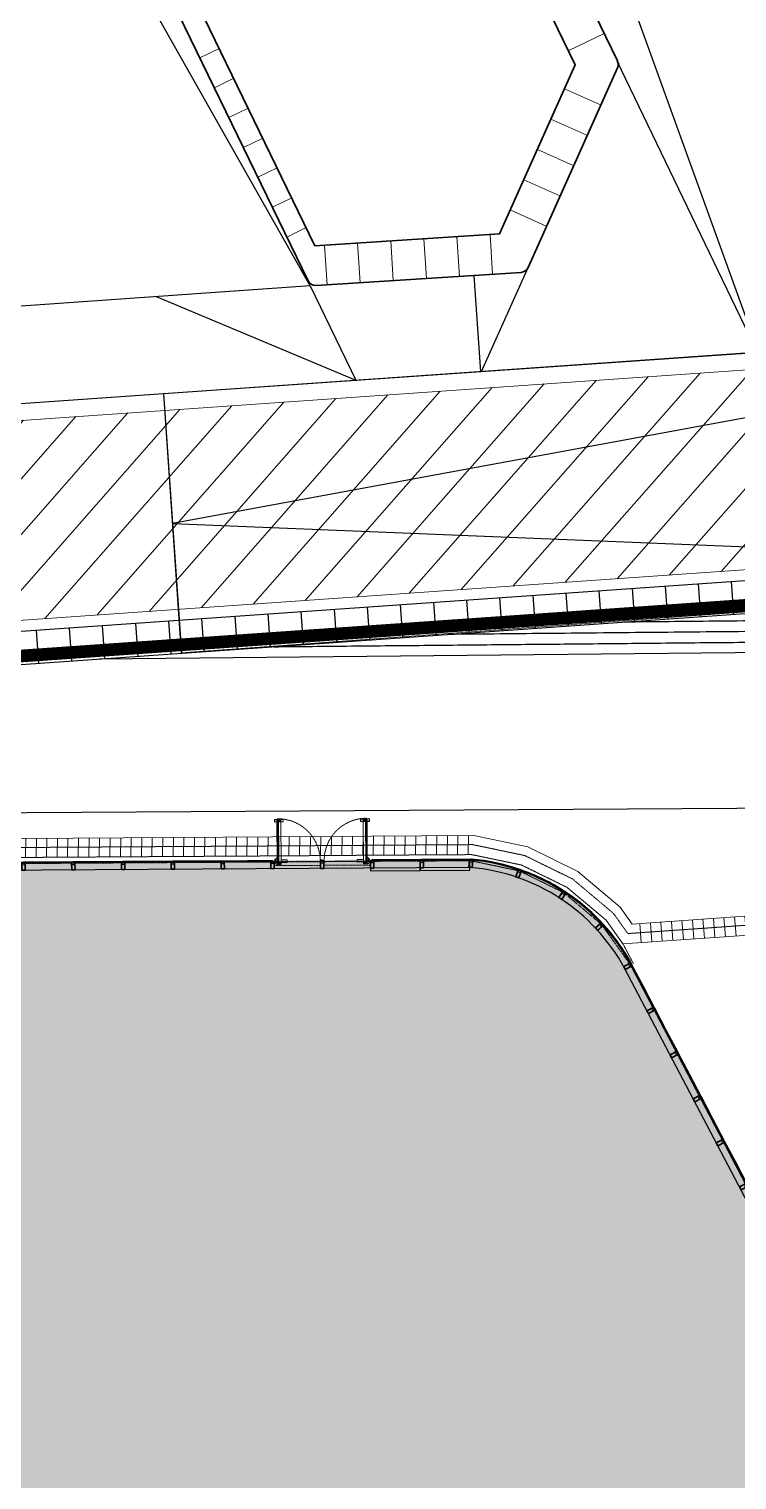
# Model space of a CAD drawing. Header units: millimetres. Extents: x 306 to 836129804, y -168137 to 818603917.
# Drawn here: x 834513864 to 834535197, y 818027040 to 818070758 of the extents above; entities that cross this region are included whole.
import ezdxf
from ezdxf.xclip import XClip

# ---------------------------------------------------------------- set-up
doc = ezdxf.new("R2010")
doc.units = ezdxf.units.MM
doc.header["$LTSCALE"] = 3
doc.header["$XCLIPFRAME"] = 0
for name, pattern in [('ACAD_ISO03W100', [30, 12, -18]), ('B0701', [2.34375, 1.5625, -0.78125]), ('B0703', [4.6875, 3.125, -1.5625]), ('DASHED', [0.75, 0.5, -0.25])]:
    doc.linetypes.add(name, pattern=pattern)
for name, color, linetype, lineweight in [('029-ramp-l', 1, 'Continuous', 20), ('Eva-New', 1, 'ACAD_ISO03W100', 18), ('Hatch (LTC&CB)', 252, 'Continuous', 35), ('LWK-GA_PLANTER WALL TILES', 251, 'Continuous', 9), ('LWK-GA_PLANTERWALL', 251, 'Continuous', 30), ('UAJ-08META', 251, 'Continuous', 9), ('UAJ-21EXWA', 251, 'Continuous', 35), ('UAJ-21EXWA-a', 251, 'Continuous', 9), ('UAJ-21EXWA-c', 251, 'Continuous', 9), ('UAJ-22INWA', 251, 'Continuous', 35), ('UAJ-22INWA-a', 251, 'Continuous', 13), ('UAJ-23FLOR-h', 251, 'Continuous', 9), ('UAJ-23FLOR-y', 251, 'B0701', 9), ('UAJ-23FLOR-z', 251, 'B0703', 9), ('UAJ-31EXFR-a', 251, 'Continuous', 13), ('UAJ-31EXFR-c', 251, 'Continuous', 9), ('UAJ-31EXFR-h', 251, 'Continuous', 9), ('UAJ-31EXFR-t', 251, 'Continuous', 5), ('UAJ-31EXFR-y', 251, 'B0701', 9), ('UAJ-32INFR-c', 251, 'Continuous', 9), ('UAJ-32INFR-h', 251, 'Continuous', 9)]:
    doc.layers.add(name, color=color, linetype=linetype, lineweight=lineweight)
for name, color, linetype in [('_base', 251, 'Continuous'), ('_LTC', 251, 'Continuous'), ('_PARCEL BOUNDARY', 10, 'DASHED')]:
    doc.layers.add(name, color=color, linetype=linetype)
pattern_1 = [(45, (0, 0), (-5, 5), []), (45, (1.7, 0), (-5, 5), []), (45, (1.8, 0), (-5, 5), []), (45, (1.9, 0), (-5, 5), []), (45, (2, 0), (-5, 5), []), (45, (2.1, 0), (-5, 5), []), (45, (2.2, 0), (-5, 5), []), (45, (2.3, 0), (-5, 5), [])]

# ---------------------------------------------------------------- blocks, each defined once
blk = doc.blocks.new('3A35X-MAGP-P-LD-00-0')
at = {"layer": '_base', "ltscale": 0.5}
for p, q in [((834503975, 818050933, 0), (834625141, 818059445, 0)), ((834504902, 818052001, 0), (834580894, 818057339, 0))]:
    blk.add_line(p, q, dxfattribs=at)
at = {"layer": '_base'}
blk.add_line((834574020, 818052329), (834515974, 818051776), dxfattribs=at)
for points in [[(834535851, 818061002), (834523950, 818093911), (834543692, 818061550)], [(834531645, 818069691), (834520013, 818093636)], [(834522337, 818063016), (834505572, 818092626), (834503201, 818061678)], [(834535827, 818060993), (834531586, 818069793)], [(834589474, 818064764), (834503405, 818058747)], [(834528894, 818063567), (834527484, 818060431)], [(834527483, 818060427), (834527280, 818063331)], [(834522337, 818063016), (834503206, 818061679)], [(834523720, 818060167), (834517710, 818062693)], [(834522337, 818063016), (834523724, 818060158)], [(834552286, 818062145), (834518183, 818055863), (834552839, 818054448)], [(834517915, 818059761), (834518459, 818051966)]]:
    blk.add_lwpolyline(points, dxfattribs=at)
at = {"layer": '_base', "ltscale": 0.5, "elevation": 0}
for points in [[(834532034, 818053907), (834532104, 818052909)], [(834533031, 818053977), (834533101, 818052979)], [(834534029, 818054047), (834534099, 818053049)], [(834535026, 818054117), (834535096, 818053119)], [(834526049, 818053486), (834526118, 818052489)], [(834527046, 818053556), (834527116, 818052559)], [(834528044, 818053626), (834528113, 818052629)], [(834529041, 818053696), (834529111, 818052699)], [(834530039, 818053767), (834530108, 818052769)], [(834531036, 818053837), (834531106, 818052839)], [(834520063, 818053066), (834520133, 818052068)], [(834521061, 818053136), (834521131, 818052138)], [(834522058, 818053206), (834522128, 818052208)], [(834523056, 818053276), (834523126, 818052278)], [(834524053, 818053346), (834524123, 818052349)], [(834525051, 818053416), (834525121, 818052419)], [(834514078, 818052645), (834514148, 818051648)], [(834515076, 818052715), (834515145, 818051718)], [(834516073, 818052785), (834516143, 818051788)], [(834517071, 818052856), (834517140, 818051858)], [(834518068, 818052926), (834518138, 818051928)], [(834519066, 818052996), (834519136, 818051998)]]:
    blk.add_lwpolyline(points, dxfattribs=at)
at = {"layer": '_base'}
for points, weights, degree, knots in [([(834576412, 818045070), (834576376, 818045574), (834576508, 818046062), (834576710, 818046809), (834576912, 818047557), (834577044, 818048045), (834577009, 818048549), (834577006, 818048597), (834577002, 818048646), (834576934, 818049618), (834576866, 818050591), (834576676, 818053315), (834573946, 818053289), (834552865, 818053088), (834531785, 818052887)], [1, 0.986110988613, 1, 1, 1, 0.986110980176, 1, 1, 1, 1, 1, 0.728088673215, 1, 1, 1], 2, [0, 0, 0, 1001.16565, 1001.16565, 2550.030168, 2550.030168, 3551.196124, 3551.196124, 3648.648991, 3648.648991, 5598.350248, 5598.350248, 13151.019789, 13151.019789, 55313.456007, 55313.456007, 55313.456007]), ([(834521244, 818052146), (834538828, 818052314), (834556412, 818052481), (834573995, 818052649), (834575279, 818052661), (834576222, 818051790), (834576312, 818050510), (834576356, 818049875), (834576400, 818049241), (834576445, 818048607), (834576466, 818048300), (834576440, 818047994), (834576368, 818047695), (834576296, 818047396), (834576271, 818047089), (834576292, 818046782)], [1, 1, 1, 1, 0.818725782143, 0.818725782143, 1, 1, 1, 1, 0.992191581091, 0.992191581091, 1, 0.992191582692, 0.992191582692, 1], 3, [49173.465892, 49173.465892, 49173.465892, 49173.465892, 101926.808107, 101926.808107, 101926.808107, 109479.477725, 109479.477725, 109479.477725, 111386.627271, 111386.627271, 111386.627271, 112305.844853, 112305.844853, 112305.844853, 113225.062341, 113225.062341, 113225.062341, 113225.062341]), ([(834576352, 818045923), (834576317, 818046427), (834576449, 818046914), (834576539, 818047250), (834576630, 818047586), (834576762, 818048074), (834576727, 818048578), (834576725, 818048602), (834576723, 818048627), (834576656, 818049588), (834576589, 818050550), (834576418, 818052992), (834573970, 818052969), (834550243, 818052743), (834526515, 818052516)], [1, 0.986110983545, 1, 1, 1, 0.986110980176, 1, 1, 1, 1, 1, 0.728088673215, 1, 1, 1], 2, [-7624.474887, -7624.474887, -7624.474887, -6623.309366, -6623.309366, -5927.587398, -5927.587398, -4926.421624, -4926.421624, -4877.6952, -4877.6952, -2949.270159, -2949.270159, 4603.398006, 4603.398006, 52061.288069, 52061.288069, 52061.288069])]:
    blk.add_rational_spline(points, weights, degree=degree, knots=knots, dxfattribs=at)
at = {"layer": 'LWK-GA_PLANTER WALL TILES', "elevation": 0}
for points in [[(834530114, 818070098), (834531199, 818070624)], [(834519598, 818070172), (834519013, 818069888)], [(834520036, 818069273), (834519450, 818068989)], [(834529999, 818068956), (834531082, 818068471)], [(834520472, 818068373), (834519886, 818068089)], [(834529590, 818068043), (834530673, 818067559)], [(834520909, 818067474), (834520324, 818067190)], [(834529182, 818067131), (834530264, 818066646)], [(834521346, 818066574), (834520760, 818066290)], [(834528773, 818066218), (834529856, 818065733)], [(834521782, 818065674), (834521197, 818065390)], [(834528365, 818065305), (834529448, 818064820)], [(834522218, 818064774), (834521633, 818064491)], [(834525760, 818064440), (834525837, 818063242)], [(834526758, 818064504), (834526835, 818063306)], [(834527756, 818064568), (834527833, 818063370)], [(834522766, 818064249), (834522843, 818063051)], [(834523764, 818064312), (834523841, 818063115)], [(834524762, 818064376), (834524839, 818063179)]]:
    blk.add_lwpolyline(points, dxfattribs=at)
at = {"layer": 'LWK-GA_PLANTERWALL', "elevation": 0}
blk.add_lwpolyline([(834528903, 818063572), (834531595, 818069588, 0.221649), (834531592, 818069799), (834526167, 818080985, 0.306296), (834525924, 818081125), (834514325, 818080315, 0.531236), (834514117, 818079957), (834522272, 818063170, 0.304534), (834522513, 818063030), (834528690, 818063425, 0.278392)], format="xyb", close=True, dxfattribs=at)
blk.add_lwpolyline([(834522480, 818064230), (834514961, 818079708), (834525108, 818080417), (834530319, 818069676), (834528043, 818064586)], close=True, dxfattribs=at)
blk = doc.blocks.new('*U1560')
at = {"layer": 'UAJ-21EXWA'}
for points in [[(0, 85), (100, 85), (100, 302), (0, 302)], [(1500, 85), (1600, 85), (1600, 302), (1500, 302)], [(3000, 85), (3100, 85), (3100, 302), (3000, 302)]]:
    blk.add_lwpolyline(points, close=True, dxfattribs=at)
at = {"layer": 'UAJ-21EXWA-a'}
for points in [[(42, 305), (42, 305), (42, 335), (42, 335)], [(47, 302), (47, 335), (54, 335), (54, 302)], [(800, 305), (57, 305), (57, 335), (800, 335)], [(800, 305), (1542, 305), (1542, 335), (800, 335)], [(1546, 302), (1546, 335), (1554, 335), (1554, 302)], [(2300, 305), (1557, 305), (1557, 335), (2300, 335)], [(2300, 305), (3042, 305), (3042, 335), (2300, 335)], [(3046, 302), (3046, 335), (3054, 335), (3054, 302)], [(3057, 305), (3057, 305), (3057, 335), (3057, 335)]]:
    blk.add_lwpolyline(points, dxfattribs=at)
at = {"layer": 'UAJ-21EXWA-c'}
for p, q in [((30, 315), (30, 325)), ((42, 325), (42, 325)), ((42, 315), (42, 315)), ((57, 325), (800, 325)), ((800, 315), (57, 315)), ((69, 315), (69, 325)), ((1542, 325), (800, 325)), ((800, 315), (1542, 315)), ((1530, 315), (1530, 325)), ((1557, 325), (2300, 325)), ((2300, 315), (1557, 315)), ((1569, 315), (1569, 325)), ((3042, 325), (2300, 325)), ((2300, 315), (3042, 315)), ((3030, 315), (3030, 325)), ((3057, 325), (3057, 325)), ((3057, 315), (3057, 315)), ((3069, 315), (3069, 325))]:
    blk.add_line(p, q, dxfattribs=at)
for points in [[(5, 90), (95, 90), (95, 297), (5, 297)], [(1505, 90), (1595, 90), (1595, 297), (1505, 297)], [(3005, 90), (3095, 90), (3095, 297), (3005, 297)]]:
    blk.add_lwpolyline(points, close=True, dxfattribs=at)
for points in [[(5, 247), (95, 247)], [(5, 242), (95, 242)], [(1505, 247), (1595, 247)], [(1505, 242), (1595, 242)], [(3005, 247), (3095, 247)], [(3005, 242), (3095, 242)]]:
    blk.add_lwpolyline(points, dxfattribs=at)
blk = doc.blocks.new('*U1559')
at = {"layer": 'UAJ-21EXWA'}
for points in [[(0, 85), (100, 85), (100, 302), (0, 302)], [(1500, 85), (1600, 85), (1600, 302), (1500, 302)], [(3000, 85), (3100, 85), (3100, 302), (3000, 302)], [(4500, 85), (4600, 85), (4600, 302), (4500, 302)], [(6000, 85), (6100, 85), (6100, 302), (6000, 302)], [(7500, 85), (7600, 85), (7600, 302), (7500, 302)], [(9000, 85), (9100, 85), (9100, 302), (9000, 302)], [(10500, 85), (10600, 85), (10600, 302), (10500, 302)], [(12000, 85), (12100, 85), (12100, 302), (12000, 302)], [(13500, 85), (13600, 85), (13600, 302), (13500, 302)], [(15000, 85), (15100, 85), (15100, 302), (15000, 302)]]:
    blk.add_lwpolyline(points, close=True, dxfattribs=at)
at = {"layer": 'UAJ-21EXWA-a'}
for points in [[(42, 305), (42, 305), (42, 335), (42, 335)], [(47, 302), (47, 335), (54, 335), (54, 302)], [(800, 305), (57, 305), (57, 335), (800, 335)], [(800, 305), (1542, 305), (1542, 335), (800, 335)], [(1546, 302), (1546, 335), (1554, 335), (1554, 302)], [(2300, 305), (1557, 305), (1557, 335), (2300, 335)], [(2300, 305), (3042, 305), (3042, 335), (2300, 335)], [(3046, 302), (3046, 335), (3054, 335), (3054, 302)], [(3800, 305), (3057, 305), (3057, 335), (3800, 335)], [(3800, 305), (4542, 305), (4542, 335), (3800, 335)], [(4546, 302), (4546, 335), (4553, 335), (4553, 302)], [(5300, 305), (4557, 305), (4557, 335), (5300, 335)], [(5300, 305), (6042, 305), (6042, 335), (5300, 335)], [(6046, 302), (6046, 335), (6053, 335), (6053, 302)], [(6800, 305), (6057, 305), (6057, 335), (6800, 335)], [(6800, 305), (7542, 305), (7542, 335), (6800, 335)], [(7546, 302), (7546, 335), (7553, 335), (7553, 302)], [(8300, 305), (7557, 305), (7557, 335), (8300, 335)], [(8300, 305), (9042, 305), (9042, 335), (8300, 335)], [(9046, 302), (9046, 335), (9053, 335), (9053, 302)], [(9800, 305), (9057, 305), (9057, 335), (9800, 335)], [(9800, 305), (10542, 305), (10542, 335), (9800, 335)], [(10546, 302), (10546, 335), (10553, 335), (10553, 302)], [(11300, 305), (10557, 305), (10557, 335), (11300, 335)], [(11300, 305), (12042, 305), (12042, 335), (11300, 335)], [(12046, 302), (12046, 335), (12053, 335), (12053, 302)], [(12800, 305), (12057, 305), (12057, 335), (12800, 335)], [(12800, 305), (13542, 305), (13542, 335), (12800, 335)], [(13546, 302), (13546, 335), (13553, 335), (13553, 302)], [(14300, 305), (13557, 305), (13557, 335), (14300, 335)], [(14300, 305), (15042, 305), (15042, 335), (14300, 335)], [(15046, 302), (15046, 335), (15053, 335), (15053, 302)], [(15057, 305), (15057, 305), (15057, 335), (15057, 335)]]:
    blk.add_lwpolyline(points, dxfattribs=at)
at = {"layer": 'UAJ-21EXWA-c'}
for p, q in [((30, 315), (30, 325)), ((42, 325), (42, 325)), ((42, 315), (42, 315)), ((57, 325), (800, 325)), ((800, 315), (57, 315)), ((69, 315), (69, 325)), ((1542, 325), (800, 325)), ((800, 315), (1542, 315)), ((1530, 315), (1530, 325)), ((1557, 325), (2300, 325)), ((2300, 315), (1557, 315)), ((1569, 315), (1569, 325)), ((3042, 325), (2300, 325)), ((2300, 315), (3042, 315)), ((3030, 315), (3030, 325)), ((3057, 325), (3800, 325)), ((3800, 315), (3057, 315)), ((3069, 315), (3069, 325)), ((4542, 325), (3800, 325)), ((3800, 315), (4542, 315)), ((4530, 315), (4530, 325)), ((4557, 325), (5300, 325)), ((5300, 315), (4557, 315)), ((4569, 315), (4569, 325)), ((6042, 325), (5300, 325)), ((5300, 315), (6042, 315)), ((6030, 315), (6030, 325)), ((6057, 325), (6800, 325)), ((6800, 315), (6057, 315)), ((6069, 315), (6069, 325)), ((7542, 325), (6800, 325)), ((6800, 315), (7542, 315)), ((7530, 315), (7530, 325)), ((7557, 325), (8300, 325)), ((8300, 315), (7557, 315)), ((7569, 315), (7569, 325)), ((9042, 325), (8300, 325)), ((8300, 315), (9042, 315)), ((9030, 315), (9030, 325)), ((9057, 325), (9800, 325)), ((9800, 315), (9057, 315)), ((9069, 315), (9069, 325)), ((10542, 325), (9800, 325)), ((9800, 315), (10542, 315)), ((10530, 315), (10530, 325)), ((10557, 325), (11300, 325)), ((11300, 315), (10557, 315)), ((10569, 315), (10569, 325)), ((12042, 325), (11300, 325)), ((11300, 315), (12042, 315)), ((12030, 315), (12030, 325)), ((12057, 325), (12800, 325)), ((12800, 315), (12057, 315)), ((12069, 315), (12069, 325)), ((13542, 325), (12800, 325)), ((12800, 315), (13542, 315)), ((13530, 315), (13530, 325)), ((13557, 325), (14300, 325)), ((14300, 315), (13557, 315)), ((13569, 315), (13569, 325)), ((15042, 325), (14300, 325)), ((14300, 315), (15042, 315)), ((15030, 315), (15030, 325)), ((15057, 325), (15057, 325)), ((15057, 315), (15057, 315)), ((15069, 315), (15069, 325))]:
    blk.add_line(p, q, dxfattribs=at)
for points in [[(5, 90), (95, 90), (95, 297), (5, 297)], [(1505, 90), (1595, 90), (1595, 297), (1505, 297)], [(3005, 90), (3095, 90), (3095, 297), (3005, 297)], [(4505, 90), (4595, 90), (4595, 297), (4505, 297)], [(6005, 90), (6095, 90), (6095, 297), (6005, 297)], [(7505, 90), (7595, 90), (7595, 297), (7505, 297)], [(9005, 90), (9095, 90), (9095, 297), (9005, 297)], [(10505, 90), (10595, 90), (10595, 297), (10505, 297)], [(12005, 90), (12095, 90), (12095, 297), (12005, 297)], [(13505, 90), (13595, 90), (13595, 297), (13505, 297)], [(15005, 90), (15095, 90), (15095, 297), (15005, 297)]]:
    blk.add_lwpolyline(points, close=True, dxfattribs=at)
for points in [[(5, 247), (95, 247)], [(5, 242), (95, 242)], [(1505, 247), (1595, 247)], [(1505, 242), (1595, 242)], [(3005, 247), (3095, 247)], [(3005, 242), (3095, 242)], [(4505, 247), (4595, 247)], [(4505, 242), (4595, 242)], [(6005, 247), (6095, 247)], [(6005, 242), (6095, 242)], [(7505, 247), (7595, 247)], [(7505, 242), (7595, 242)], [(9005, 247), (9095, 247)], [(9005, 242), (9095, 242)], [(10505, 247), (10595, 247)], [(10505, 242), (10595, 242)], [(12005, 247), (12095, 247)], [(12005, 242), (12095, 242)], [(13505, 247), (13595, 247)], [(13505, 242), (13595, 242)], [(15005, 247), (15095, 247)], [(15005, 242), (15095, 242)]]:
    blk.add_lwpolyline(points, dxfattribs=at)
blk = doc.blocks.new('*U1562')
at = {"layer": 'UAJ-21EXWA'}
for points in [[(0, 85), (100, 85), (100, 302), (0, 302)], [(1500, 85), (1600, 85), (1600, 302), (1500, 302)], [(3000, 85), (3100, 85), (3100, 302), (3000, 302)], [(4500, 85), (4600, 85), (4600, 302), (4500, 302)], [(6000, 85), (6100, 85), (6100, 302), (6000, 302)], [(7500, 85), (7600, 85), (7600, 302), (7500, 302)], [(8224, 85), (8324, 85), (8324, 302), (8224, 302)]]:
    blk.add_lwpolyline(points, close=True, dxfattribs=at)
at = {"layer": 'UAJ-21EXWA-a'}
for points in [[(42, 305), (42, 305), (42, 335), (42, 335)], [(47, 302), (47, 335), (54, 335), (54, 302)], [(800, 305), (57, 305), (57, 335), (800, 335)], [(800, 305), (1542, 305), (1542, 335), (800, 335)], [(1546, 302), (1546, 335), (1554, 335), (1554, 302)], [(2300, 305), (1557, 305), (1557, 335), (2300, 335)], [(2300, 305), (3042, 305), (3042, 335), (2300, 335)], [(3046, 302), (3046, 335), (3054, 335), (3054, 302)], [(3800, 305), (3057, 305), (3057, 335), (3800, 335)], [(3800, 305), (4542, 305), (4542, 335), (3800, 335)], [(4546, 302), (4546, 335), (4553, 335), (4553, 302)], [(5300, 305), (4557, 305), (4557, 335), (5300, 335)], [(5300, 305), (6042, 305), (6042, 335), (5300, 335)], [(6046, 302), (6046, 335), (6053, 335), (6053, 302)], [(6800, 305), (6057, 305), (6057, 335), (6800, 335)], [(6800, 305), (7542, 305), (7542, 335), (6800, 335)], [(6854, 305), (8267, 305), (8267, 335), (6854, 335)], [(7546, 302), (7546, 335), (7553, 335), (7553, 302)], [(8300, 305), (7557, 305), (7557, 335), (8300, 335)], [(8271, 302), (8271, 335), (8278, 335), (8278, 302)], [(8327, 305), (8282, 305), (8282, 335), (8327, 335)]]:
    blk.add_lwpolyline(points, dxfattribs=at)
at = {"layer": 'UAJ-21EXWA-c'}
for p, q in [((30, 315), (30, 325)), ((42, 325), (42, 325)), ((42, 315), (42, 315)), ((57, 325), (800, 325)), ((800, 315), (57, 315)), ((69, 315), (69, 325)), ((1542, 325), (800, 325)), ((800, 315), (1542, 315)), ((1530, 315), (1530, 325)), ((1557, 325), (2300, 325)), ((2300, 315), (1557, 315)), ((1569, 315), (1569, 325)), ((3042, 325), (2300, 325)), ((2300, 315), (3042, 315)), ((3030, 315), (3030, 325)), ((3057, 325), (3800, 325)), ((3800, 315), (3057, 315)), ((3069, 315), (3069, 325)), ((4542, 325), (3800, 325)), ((3800, 315), (4542, 315)), ((4530, 315), (4530, 325)), ((4557, 325), (5300, 325)), ((5300, 315), (4557, 315)), ((4569, 315), (4569, 325)), ((6042, 325), (5300, 325)), ((5300, 315), (6042, 315)), ((6030, 315), (6030, 325)), ((6057, 325), (6800, 325)), ((6800, 315), (6057, 315)), ((6069, 315), (6069, 325)), ((7542, 325), (6800, 325)), ((6800, 315), (7542, 315)), ((8267, 325), (6854, 325)), ((6854, 315), (8267, 315)), ((7530, 315), (7530, 325)), ((7557, 325), (8300, 325)), ((8300, 315), (7557, 315)), ((7569, 315), (7569, 325)), ((8255, 315), (8255, 325)), ((8282, 325), (8327, 325)), ((8327, 315), (8282, 315)), ((8294, 315), (8294, 325))]:
    blk.add_line(p, q, dxfattribs=at)
for points in [[(5, 90), (95, 90), (95, 297), (5, 297)], [(1505, 90), (1595, 90), (1595, 297), (1505, 297)], [(3005, 90), (3095, 90), (3095, 297), (3005, 297)], [(4505, 90), (4595, 90), (4595, 297), (4505, 297)], [(6005, 90), (6095, 90), (6095, 297), (6005, 297)], [(7505, 90), (7595, 90), (7595, 297), (7505, 297)], [(8229, 90), (8319, 90), (8319, 297), (8229, 297)]]:
    blk.add_lwpolyline(points, close=True, dxfattribs=at)
for points in [[(5, 247), (95, 247)], [(5, 242), (95, 242)], [(1505, 247), (1595, 247)], [(1505, 242), (1595, 242)], [(3005, 247), (3095, 247)], [(3005, 242), (3095, 242)], [(4505, 247), (4595, 247)], [(4505, 242), (4595, 242)], [(6005, 247), (6095, 247)], [(6005, 242), (6095, 242)], [(7505, 247), (7595, 247)], [(7505, 242), (7595, 242)], [(8229, 247), (8319, 247)], [(8229, 242), (8319, 242)]]:
    blk.add_lwpolyline(points, dxfattribs=at)
blk = doc.blocks.new('*U1552')
at = {"layer": 'UAJ-21EXWA'}
for points in [[(0, 85), (100, 85), (100, 302), (0, 302)], [(1500, 85), (1600, 85), (1600, 302), (1500, 302)], [(3069, 85), (3169, 85), (3169, 302), (3069, 302)]]:
    blk.add_lwpolyline(points, close=True, dxfattribs=at)
at = {"layer": 'UAJ-21EXWA-a'}
for points in [[(42, 305), (42, 305), (42, 335), (42, 335)], [(47, 302), (47, 335), (54, 335), (54, 302)], [(800, 305), (57, 305), (57, 335), (800, 335)], [(800, 305), (1542, 305), (1542, 335), (800, 335)], [(1546, 302), (1546, 335), (1554, 335), (1554, 302)], [(2300, 305), (1557, 305), (1557, 335), (2300, 335)], [(2330, 305), (3112, 305), (3112, 335), (2330, 335)], [(3116, 302), (3116, 335), (3123, 335), (3123, 302)], [(3798, 305), (3127, 305), (3127, 335), (3798, 335)]]:
    blk.add_lwpolyline(points, dxfattribs=at)
at = {"layer": 'UAJ-21EXWA-c'}
for p, q in [((30, 315), (30, 325)), ((42, 325), (42, 325)), ((42, 315), (42, 315)), ((57, 325), (800, 325)), ((800, 315), (57, 315)), ((69, 315), (69, 325)), ((1542, 325), (800, 325)), ((800, 315), (1542, 315)), ((1530, 315), (1530, 325)), ((1557, 325), (2300, 325)), ((2300, 315), (1557, 315)), ((1569, 315), (1569, 325)), ((3112, 325), (2330, 325)), ((2330, 315), (3112, 315)), ((3100, 315), (3100, 325)), ((3127, 325), (3798, 325)), ((3798, 315), (3127, 315)), ((3139, 315), (3139, 325))]:
    blk.add_line(p, q, dxfattribs=at)
for points in [[(5, 90), (95, 90), (95, 297), (5, 297)], [(1505, 90), (1595, 90), (1595, 297), (1505, 297)], [(3074, 90), (3164, 90), (3164, 297), (3074, 297)]]:
    blk.add_lwpolyline(points, close=True, dxfattribs=at)
for points in [[(5, 247), (95, 247)], [(5, 242), (95, 242)], [(1505, 247), (1595, 247)], [(1505, 242), (1595, 242)], [(3074, 247), (3164, 247)], [(3074, 242), (3164, 242)]]:
    blk.add_lwpolyline(points, dxfattribs=at)
blk = doc.blocks.new('*U1802')
at = {"layer": 'UAJ-32INFR-c'}
blk.add_hatch(color=256, dxfattribs=at).paths.add_polyline_path([(0, 0), (0, -5), (50, -5), (50, 0)])
at = {"layer": 'UAJ-32INFR-h'}
h = blk.add_hatch(dxfattribs=at)
h.set_pattern_fill('STEEL', color=256, angle=90, style=0)
h.set_pattern_definition([(135, (0, 0), (-2.24506, -2.24506), []), (135, (-1.5875, 1e-16), (-2.24506, -2.24506), [])])
h.paths.add_polyline_path([(0, 0), (0, -5), (50, -5), (50, 0)])
at = {"layer": 'UAJ-22INWA-a', "lineweight": -2}
blk.add_lwpolyline([(0, 0), (0, -5), (50, -5), (50, 0)], close=True, dxfattribs=at)
blk = doc.blocks.new('*U|REF31191629')
at = {"layer": 'UAJ-32INFR-h'}
h = blk.add_hatch(dxfattribs=at)
h.set_pattern_fill('STAAL', color=256, style=0)
h.set_pattern_definition(pattern_1)
edge = h.paths.add_edge_path(flags=16)
edge.add_arc((-19, -19), 1, 180, 394.9307)
edge.add_line((-19, -20), (19, -20))
edge.add_arc((19, -19), 1, 270, 360)
edge.add_line((20, -19), (20, 19))
edge.add_arc((19, 19), 1, 0, 90)
edge.add_line((19, 20), (-19, 20))
edge.add_arc((-19, 19), 1, 90, 180)
edge.add_line((-20, 19), (-20, -19))
edge = h.paths.add_edge_path()
edge.add_arc((-23, -23), 2, 180, 270)
edge.add_line((-23, -25), (23, -25))
edge.add_arc((23, -23), 2, 270, 360)
edge.add_line((25, -23), (25, 23))
edge.add_arc((23, 23), 2, 0, 90)
edge.add_line((23, 25), (-23, 25))
edge.add_arc((-23, 23), 2, 90, 180)
edge.add_line((-25, 23), (-25, -23))
at = {"layer": 'UAJ-22INWA-a', "lineweight": -2}
for p, q in [((-25, 23), (-25, -23)), ((23, 25), (-23, 25)), ((-20, 19), (-20, -19)), ((19, 20), (-19, 20)), ((20, -19), (20, 19)), ((25, -23), (25, 23)), ((-23, -25), (23, -25)), ((-19, -20), (19, -20))]:
    blk.add_line(p, q, dxfattribs=at)
for centre, radius, start, end in [((-23, 23), 2, 90, 180), ((-19, 19), 1, 90, 180), ((19, 19), 1, 0, 90), ((23, 23), 2, 0, 90), ((-23, -23), 2, 180, 270), ((-19, -19), 1, 180, 34.9307), ((19, -19), 1, 270, 0), ((23, -23), 2, 270, 0)]:
    blk.add_arc(centre, radius, start, end, dxfattribs=at)
blk = doc.blocks.new('*U|REF31201630')
at = {"layer": 'UAJ-32INFR-h'}
h = blk.add_hatch(dxfattribs=at)
h.set_pattern_fill('STAAL', color=256, style=0)
h.set_pattern_definition(pattern_1)
edge = h.paths.add_edge_path(flags=16)
edge.add_arc((-19, -19), 1, 180, 394.9307)
edge.add_line((-19, -20), (19, -20))
edge.add_arc((19, -19), 1, 270, 360)
edge.add_line((20, -19), (20, 19))
edge.add_arc((19, 19), 1, 0, 90)
edge.add_line((19, 20), (-19, 20))
edge.add_arc((-19, 19), 1, 90, 180)
edge.add_line((-20, 19), (-20, -19))
edge = h.paths.add_edge_path()
edge.add_arc((-23, -23), 2, 180, 270)
edge.add_line((-23, -25), (23, -25))
edge.add_arc((23, -23), 2, 270, 360)
edge.add_line((25, -23), (25, 23))
edge.add_arc((23, 23), 2, 0, 90)
edge.add_line((23, 25), (-23, 25))
edge.add_arc((-23, 23), 2, 90, 180)
edge.add_line((-25, 23), (-25, -23))
at = {"layer": 'UAJ-22INWA-a', "lineweight": -2}
for p, q in [((-25, 23), (-25, -23)), ((23, 25), (-23, 25)), ((-20, 19), (-20, -19)), ((19, 20), (-19, 20)), ((20, -19), (20, 19)), ((25, -23), (25, 23)), ((-23, -25), (23, -25)), ((-19, -20), (19, -20))]:
    blk.add_line(p, q, dxfattribs=at)
for centre, radius, start, end in [((-23, 23), 2, 90, 180), ((-19, 19), 1, 90, 180), ((19, 19), 1, 0, 90), ((23, 23), 2, 0, 90), ((-23, -23), 2, 180, 270), ((-19, -19), 1, 180, 34.9307), ((19, -19), 1, 270, 0), ((23, -23), 2, 270, 0)]:
    blk.add_arc(centre, radius, start, end, dxfattribs=at)
blk = doc.blocks.new('EWS Glass Pivot Door')
at = {"layer": 'UAJ-31EXFR-h'}
h = blk.add_hatch(color=256, dxfattribs=at)
h.dxf.hatch_style = 1
h.paths.add_polyline_path([(135, 207), (135, 193), (152, 193), (152, 207)])
h = blk.add_hatch(color=256, dxfattribs=at)
h.dxf.hatch_style = 1
h.paths.add_polyline_path([(1490, 207), (1490, 193), (1473, 193), (1473, 207)])
at = {"layer": 'UAJ-32INFR-c'}
h = blk.add_hatch(color=256, dxfattribs=at)
h.dxf.hatch_style = 1
h.paths.add_polyline_path([(257, 1524, 0.414214), (247, 1534), (224, 1534), (224, 1529), (247, 1529, -0.414214), (252, 1524), (252, 1497, -0.414214), (247, 1492), (224, 1492), (224, 1487), (247, 1487, 0.414214), (257, 1497)])
at = {"layer": 'UAJ-22INWA-a', "lineweight": -2}
for points in [[(224, 1534), (247, 1534, -0.414214), (257, 1524), (257, 1497, -0.414214), (247, 1487), (224, 1487)], [(224, 1529), (247, 1529, -0.414214), (252, 1524), (252, 1497, -0.414214), (247, 1492), (224, 1492)]]:
    blk.add_lwpolyline(points, format="xyb", dxfattribs=at)
at = {"layer": 'UAJ-31EXFR-a'}
blk.add_lwpolyline([(135, 222), (135, 178), (1490, 178), (1490, 222)], close=True, dxfattribs=at)
at = {"layer": 'UAJ-31EXFR-c'}
for points in [[(135, 207), (1490, 207)], [(135, 193), (1490, 193)]]:
    blk.add_lwpolyline(points, dxfattribs=at)
for points in [[(1418, 298), (1418, 371), (1490, 371), (1490, 298)], [(1418, 178), (1418, 106), (1490, 106), (1490, 178)]]:
    blk.add_lwpolyline(points, close=True, dxfattribs=at)
at = {"layer": 'UAJ-31EXFR-h'}
for points in [[(135, 298), (135, 226), (1490, 226), (1490, 298)], [(135, 207), (135, 193), (152, 193), (152, 207)], [(1490, 207), (1490, 193), (1473, 193), (1473, 207)]]:
    blk.add_lwpolyline(points, close=True, dxfattribs=at)
at = {"layer": 'UAJ-31EXFR-t'}
for points in [[(275, 298), (275, 480), (195, 480), (195, 298)], [(195, 226), (195, 222)], [(195, 178), (195, 140), (275, 140)], [(275, 222), (275, 226)], [(275, 140), (275, 178)]]:
    blk.add_lwpolyline(points, dxfattribs=at)
at = {"layer": 'UAJ-31EXFR-y', "ltscale": 0.2}
for p, q in [((102, 1478), (102, 87)), ((220, 1478), (220, 87))]:
    blk.add_line(p, q, dxfattribs=at)
at = {"layer": 'UAJ-31EXFR-y'}
blk.add_circle((235, 200), 12, dxfattribs=at)
at = {"layer": 'UAJ-31EXFR-y', "ltscale": 0.2}
for radius, start, end in [(1278, 359.3152, 90.6878), (100, 179.997, 347.4543)]:
    blk.add_arc((235, 200), radius, start, end, dxfattribs=at)
at = {"layer": 'UAJ-08META'}
for name, p, xscale, yscale, zscale, rotation in [('*U|REF31191629', (171, 262), -1.446945487555046, 1.446945487555046, 1.446945487555046, 90.00000632683499), ('*U1802', (1490, 364), 1.446945487555049, 1.446945487555049, 1.446945487555049, 180.0000062229428), ('*U|REF31201630', (1454, 262), -1.446945487555046, 1.446945487555046, 1.446945487555046, 90.00000632683499), ('*U1802', (1490, 113), -1.446945487555045, 1.446945487555046, 1.446945487555046, 6.180535304560869e-06)]:
    blk.add_blockref(name, p, dxfattribs=dict(at, xscale=xscale, yscale=yscale, zscale=zscale, rotation=rotation))
blk = doc.blocks.new('FAC-00-0')
at = {"layer": '_LTC'}
h = blk.add_hatch(color=256, dxfattribs=at)
h.dxf.hatch_style = 1
h.paths.add_polyline_path([(834527168, 818045736), (834527180, 818045736), (834527180, 818045726), (834527168, 818045726)])
h = blk.add_hatch(color=256, dxfattribs=at)
h.dxf.hatch_style = 1
h.paths.add_polyline_path([(834527197, 818045735), (834527209, 818045734), (834527208, 818045724), (834527196, 818045725)])
h = blk.add_hatch(color=256, dxfattribs=at)
h.dxf.hatch_style = 1
h.paths.add_polyline_path([(834528641, 818045429), (834528652, 818045425), (834528649, 818045415), (834528637, 818045419)])
h = blk.add_hatch(color=256, dxfattribs=at)
h.dxf.hatch_style = 1
h.paths.add_polyline_path([(834528666, 818045420), (834528677, 818045416), (834528674, 818045407), (834528663, 818045411)])
h = blk.add_hatch(color=256, dxfattribs=at)
h.dxf.hatch_style = 1
h.paths.add_polyline_path([(834529988, 818044772), (834529998, 818044766), (834529993, 818044757), (834529983, 818044764)])
h = blk.add_hatch(color=256, dxfattribs=at)
h.dxf.hatch_style = 1
h.paths.add_polyline_path([(834530011, 818044757), (834530021, 818044751), (834530015, 818044742), (834530005, 818044749)])
h = blk.add_hatch(color=256, dxfattribs=at)
h.dxf.hatch_style = 1
h.paths.add_polyline_path([(834531131, 818043811), (834531139, 818043802), (834531132, 818043795), (834531123, 818043804)])
h = blk.add_hatch(color=256, dxfattribs=at)
h.dxf.hatch_style = 1
h.paths.add_polyline_path([(834531149, 818043791), (834531157, 818043782), (834531150, 818043776), (834531142, 818043784)])
for points in [[(834506395, 817953186), (834502439, 818009761), (834502469, 818011137, -0.126086), (834502639, 818011745, -0.011535), (834503126, 818012545), (834502875, 818016116), (834502928, 818017555), (834502933, 818017612, -0.351882), (834504029, 818018775), (834506200, 818018931), (834505265, 818019735, -0.204536), (834504667, 818020948), (834503426, 818044846, -0.428427), (834505557, 818047099), (834536841, 818047287, -0.339059), (834537995, 818046409, -0.000528), (834538802, 818042710, -0.006711), (834539226, 818038707), (834539227, 818038682)], [(834528645, 818045406, 0.061237), (834527195, 818045715)], [(834528649, 818045415, 0.061238), (834527196, 818045725)], [(834528652, 818045425, 0.061239), (834527197, 818045735)], [(834528655, 818045434, 0.061241), (834527198, 818045745)], [(834535654, 818035138), (834531807, 818042463, 0.251542), (834527169, 818045496), (834506146, 818045366, 0.400247), (834505519, 818044609), (834506474, 818030950)], [(834529987, 818044749, 0.061093), (834528660, 818045401)], [(834529993, 818044757, 0.061093), (834528663, 818045411)], [(834529998, 818044766, 0.061094), (834528666, 818045420)], [(834530004, 818044774, 0.061094), (834528669, 818045429)], [(834531124, 818043789, 0.060846), (834530000, 818044741)], [(834531132, 818043795, 0.060847), (834530005, 818044749)], [(834531139, 818043802, 0.060848), (834530011, 818044757)], [(834531146, 818043809, 0.060848), (834530016, 818044766)], [(834531998, 818042572, 0.061242), (834531134, 818043778, 0.061242)], [(834532007, 818042577, 0.061247), (834531142, 818043784, 0.061247)], [(834532016, 818042582, 0.061253), (834531149, 818043791, 0.061253)], [(834532025, 818042586, 0.061259), (834531156, 818043798, 0.061259)]]:
    blk.add_lwpolyline(points, format="xyb", dxfattribs=at)
at = {"layer": '_LTC', "lineweight": -2, "elevation": 0}
for points in [[(834521202, 818045675), (834521207, 818045676)], [(834521249, 818045676), (834521244, 818045676)]]:
    blk.add_lwpolyline(points, dxfattribs=at)
at = {"layer": '_LTC'}
for points in [[(834525692, 818045738), (834524190, 818045729), (834524190, 818045696), (834524148, 818045696), (834524150, 818045392), (834525650, 818045401), (834525648, 818045705), (834525692, 818045705)], [(834527192, 818045747), (834525690, 818045738), (834525690, 818045705), (834525648, 818045705), (834525650, 818045401), (834527150, 818045410), (834527148, 818045714), (834527192, 818045714)], [(834527168, 818045736), (834527180, 818045736), (834527180, 818045726), (834527168, 818045726), (834527168, 818045736)], [(834527197, 818045735), (834527209, 818045734), (834527208, 818045724), (834527196, 818045725), (834527197, 818045735)], [(834528666, 818045420), (834528677, 818045416), (834528674, 818045407), (834528663, 818045411), (834528666, 818045420)], [(834529988, 818044772), (834529998, 818044766), (834529993, 818044757), (834529983, 818044764), (834529988, 818044772)], [(834531131, 818043811), (834531139, 818043802), (834531132, 818043795), (834531123, 818043804), (834531131, 818043811)], [(834531149, 818043791), (834531157, 818043782), (834531150, 818043776), (834531142, 818043784), (834531149, 818043791)]]:
    blk.add_lwpolyline(points, close=True, dxfattribs=at)
for points in [[(834527168, 818045736), (834527168, 818045726)], [(834527180, 818045746), (834527180, 818045716)], [(834527180, 818045736), (834527180, 818045726)], [(834527198, 818045745), (834527195, 818045715)]]:
    blk.add_lwpolyline(points, dxfattribs=at)
at = {"layer": '_LTC', "elevation": 0}
for points in [[(834528641, 818045429), (834528652, 818045425), (834528649, 818045415), (834528637, 818045419), (834528641, 818045429)], [(834530011, 818044757), (834530021, 818044751), (834530015, 818044742), (834530005, 818044749), (834530011, 818044757)]]:
    blk.add_lwpolyline(points, close=True, dxfattribs=at)
for points in [[(834528655, 818045434), (834528645, 818045406)], [(834528669, 818045429), (834528660, 818045401)], [(834530004, 818044774), (834529987, 818044749)], [(834530016, 818044766), (834530000, 818044741)], [(834531146, 818043809), (834531124, 818043789)], [(834531156, 818043798), (834531134, 818043778)]]:
    blk.add_lwpolyline(points, dxfattribs=at)
at = {"layer": '_LTC', "linetype": 'ByBlock', "xscale": -1, "rotation": 270.3532659477112}
blk.add_blockref('EWS Glass Pivot Door', (834521163, 818045448), dxfattribs=at)
at = {"layer": '_LTC', "linetype": 'ByBlock', "rotation": 90.35326702176427}
blk.add_blockref('EWS Glass Pivot Door', (834524237, 818045467), dxfattribs=at)
at = {"layer": '_LTC'}
for name, p, rotation in [('*U1559', (834506151, 818045281, 0), 0.3532665165315216), ('*U1562', (834531709, 818042468), 297.7098170241181)]:
    blk.add_blockref(name, p, dxfattribs=dict(at, rotation=rotation))
ref = blk.add_blockref('*U1559', (834507651, 818045290, 0), dxfattribs=dict(at, rotation=0.3532665165315216))
XClip(ref).set_block_clipping_path([(15045.4999989271, 336.0000015497), (15045.4999988079, 303.000000596), (14998.9999989271, 303.0000009537), (14998.9999988079, -0.9999991655), (15100.9999988079, -0.9999989271), (15100.9999990463, 303.0000008345), (15054.4999991655, 303.0000003576), (15054.4999990463, 336.0000019073)])
ref = blk.add_blockref('*U1560', (834524151, 818045393), dxfattribs=dict(at, rotation=0.3532665211993741))
XClip(ref).set_block_clipping_path([(1543.4999986887, 335.9999997616), (41.4999989271, 336.0000001192), (41.4999988079, 302.999999404), (-1, 302.9999995232), (-1.0000001192, -1.0000001192), (1498.9999996424, -1.0000002384), (1498.9999998808, 302.999999404), (1543.4999986887, 302.999999404)])
ref = blk.add_blockref('*U1560', (834525651, 818045402), dxfattribs=dict(at, rotation=0.3532665211993741))
XClip(ref).set_block_clipping_path([(1531.228169322, 336.1190428734), (41.4999989271, 336.0000001192), (41.4999988079, 302.999999404), (-1, 302.9999995232), (-1.0000001192, -1.0000001192), (1498.9999996424, -1.0000002384), (1498.9999998808, 302.999999404), (1531.3726631403, 303.2282266617)])
ref = blk.add_blockref('*U1552', (834527112, 818045416), dxfattribs=dict(at, rotation=355.1429456845968))
XClip(ref).set_block_clipping_path([(100.0999999046, -0.1000000238), (100.1000000238, 302.0999994278), (53.6000001431, 302.0999991894), (53.6000002623, 335.1000006199), (46.4000003338, 335.1000002623), (46.4000002146, 302.0999991894), (-0.0999999046, 302.099999547), (-0.0999999046, -0.0999999046)])
ref = blk.add_blockref('*U1552', (834528505, 818045131), dxfattribs=dict(at, rotation=340.9362405292544))
XClip(ref).set_block_clipping_path([(100.0999999046, -0.1000000238), (100.1000000238, 302.0999994278), (53.6000001431, 302.0999991894), (53.6000002623, 335.1000006199), (46.4000003338, 335.1000002623), (46.4000002146, 302.0999991894), (-0.0999999046, 302.099999547), (-0.0999999046, -0.0999999046)])
ref = blk.add_blockref('*U1552', (834529785, 818044517, 0), dxfattribs=dict(at, rotation=326.7613738536555))
XClip(ref).set_block_clipping_path([(100.0999999046, -0.1000000238), (100.1000000238, 302.0999994278), (53.6000001431, 302.0999991894), (53.6000002623, 335.1000006199), (46.4000003338, 335.1000002623), (46.4000002146, 302.0999991894), (-0.0999999046, 302.099999547), (-0.0999999046, -0.0999999046)])
ref = blk.add_blockref('*U1552', (834530872, 818043614, 0), dxfattribs=dict(at, rotation=312.6438603611587))
XClip(ref).set_block_clipping_path([(100.0999999046, -0.1000000238), (100.1000000238, 302.0999994278), (53.6000001431, 302.0999991894), (53.6000002623, 335.1000006199), (46.4000003338, 335.1000002623), (46.4000002146, 302.0999991894), (-0.0999999046, 302.099999547), (-0.0999999046, -0.0999999046)])
blk = doc.blocks.new('*U1685')
at = {"layer": 'UAJ-23FLOR-h'}
h = blk.add_hatch(dxfattribs=at)
h.set_pattern_fill('ANSI31', color=256, scale=100, angle=315)
h.set_pattern_definition([(0, (375, 15941.47), (9e-14, 317.5), [])])
h.paths.add_polyline_path([(0, -12760), (0, 29701), (575, 29701), (575, -12760)])
for p, q in [((575, 29963), (575, -12760)), ((0, -12760), (0, 29641))]:
    blk.add_line(p, q, dxfattribs=at)
blk = doc.blocks.new('PB1')
at = {"layer": '_PARCEL BOUNDARY', "ltscale": 5, "const_width": 382}
blk.add_lwpolyline([(834499195, 817435887), (834579180, 817441477)], dxfattribs=at)

msp = doc.modelspace()

# ---------------------------------------------------------------- hatches: boundary and pattern name
at = {"layer": 'Hatch (LTC&CB)', "ltscale": 0.5}
h = msp.add_hatch(color=256, dxfattribs=at)
h.dxf.hatch_style = 1
h.paths.add_polyline_path([(834513554, 817967164), (834513136, 817973148), (834516444, 817973379), (834516863, 817967395)])
edge = h.paths.add_edge_path()
edge.add_line((834574531, 818045982), (834554100, 818044554))
edge.add_line((834554100, 818044554), (834551124, 818044184))
edge.add_line((834551124, 818044184), (834548209, 818043478))
edge.add_line((834548209, 818043478), (834545391, 818042450))
edge.add_line((834545391, 818042450), (834542706, 818041114))
edge.add_line((834542706, 818041114), (834540187, 818039487))
edge.add_line((834540187, 818039487), (834537891, 818037557))
edge.add_line((834537891, 818037557), (834535879, 818035334))
edge.add_line((834535879, 818035334), (834535855, 818035294))
edge.add_line((834535855, 818035294), (834532033, 818042572))
edge.add_line((834532033, 818042572), (834531164, 818043800))
edge.add_line((834531164, 818043800), (834530021, 818044771))
edge.add_line((834530021, 818044771), (834528673, 818045435))
edge.add_line((834528673, 818045435), (834527205, 818045749))
edge.add_line((834527205, 818045749), (834506196, 818045615))
edge.add_arc((834506271, 818044618), 1000, 94.2895, 184.8386)
edge.add_line((834505274, 818044533), (834507175, 818017345))
edge.add_arc((834508006, 818017538), 853, 193.0721, 241.775)
edge.add_line((834507603, 818016786), (834508069, 818016499))
edge.add_line((834508069, 818016499), (834506033, 818013636))
edge.add_arc((834507256, 818012765), 1501, 144.5438, 184.7118)
edge.add_line((834505760, 818012642), (834510575, 817943765))
edge.add_arc((834512461, 817944222), 1941, 193.6193, 275.777)
edge.add_line((834512657, 817942291), (834514135, 817942433))
edge.add_line((834514135, 817942433), (834515640, 817942610))
edge.add_line((834515640, 817942610), (834517125, 817942817))
edge.add_line((834517125, 817942817), (834518606, 817943055))
edge.add_line((834518606, 817943055), (834520082, 817943325))
edge.add_line((834520082, 817943325), (834521551, 817943623))
edge.add_line((834521551, 817943623), (834523003, 817943997))
edge.add_line((834523003, 817943997), (834524435, 817944445))
edge.add_line((834524435, 817944445), (834525841, 817944965))
edge.add_line((834525841, 817944965), (834527220, 817945557))
edge.add_line((834527220, 817945557), (834528566, 817946218))
edge.add_line((834528566, 817946218), (834529949, 817946963))
edge.add_line((834529949, 817946963), (834530025, 817945889))
edge.add_line((834530025, 817945889), (834530524, 817945924))
edge.add_line((834530524, 817945924), (834531068, 817946110))
edge.add_line((834531068, 817946110), (834531038, 817946546))
edge.add_line((834531038, 817946546), (834533865, 817946000))
edge.add_line((834533865, 817946000), (834536130, 817945599))
edge.add_line((834536130, 817945599), (834538400, 817945230))
edge.add_line((834538400, 817945230), (834540675, 817944891))
edge.add_line((834540675, 817944891), (834542954, 817944584))
edge.add_line((834542954, 817944584), (834545238, 817944308))
edge.add_line((834545238, 817944308), (834547579, 817944056))
edge.add_line((834547579, 817944056), (834549775, 817943853))
edge.add_line((834549775, 817943853), (834552167, 817943705))
edge.add_line((834552167, 817943705), (834554408, 817943603))
edge.add_line((834554408, 817943603), (834556707, 817943526))
edge.add_line((834556707, 817943526), (834559063, 817943492))
edge.add_line((834559063, 817943492), (834561265, 817943500))
edge.add_line((834561265, 817943500), (834563663, 817943546))
edge.add_line((834563663, 817943546), (834565905, 817943630))
edge.add_line((834565905, 817943630), (834568202, 817943748))
edge.add_line((834568202, 817943748), (834570497, 817943902))
edge.add_line((834570497, 817943902), (834572789, 817944094))
edge.add_line((834572789, 817944094), (834575077, 817944322))
edge.add_line((834575077, 817944322), (834577359, 817944600))
edge.add_arc((834577188, 817949143), 4546, 272.1486, 348.0755)
edge.add_line((834581636, 817948203), (834581932, 817949989))
edge.add_line((834581932, 817949989), (834582223, 817952168))
edge.add_line((834582223, 817952168), (834582445, 817954354))
edge.add_line((834582445, 817954354), (834582597, 817956554))
edge.add_line((834582597, 817956554), (834582679, 817958759))
edge.add_line((834582679, 817958759), (834582690, 817961001))
edge.add_line((834582690, 817961001), (834582628, 817963240))
edge.add_line((834582628, 817963240), (834582495, 817965476))
edge.add_line((834582495, 817965476), (834582352, 817967521))
edge.add_line((834582352, 817967521), (834582377, 817967501))
edge.add_line((834582377, 817967501), (834583280, 817967592))
edge.add_line((834583280, 817967592), (834582886, 817972682))
edge.add_line((834582886, 817972682), (834582551, 817977040))
edge.add_line((834582551, 817977040), (834582281, 817980553))
edge.add_line((834582281, 817980553), (834582016, 817983880))
edge.add_line((834582016, 817983880), (834581737, 817986867))
edge.add_line((834581737, 817986867), (834581398, 817990004))
edge.add_line((834581398, 817990004), (834578831, 818011298))
edge.add_line((834578831, 818011298), (834578649, 818012964))
edge.add_line((834578649, 818012964), (834576772, 818039832))
edge.add_line((834576772, 818039832), (834576280, 818039798))
edge.add_line((834576280, 818039798), (834575932, 818044771))
edge.add_arc((834574630, 818044680), 1305, 3.9947, 94.3359)

# ---------------------------------------------------------------- linework, layer by layer
at = {"layer": 'Eva-New', "linetype": 'Continuous', "ltscale": 0.01}
msp.add_lwpolyline([(834560015, 818071843, -0.516713), (834554510, 818061813), (834511331, 818058806, -0.650047), (834505338, 818070110, 0.185824), (834508080, 818079048)], format="xyb", dxfattribs=at)

# ---------------------------------------------------------------- next in the draw order: block references
msp.add_blockref('FAC-00-0', (0, 0))

# ---------------------------------------------------------------- next in the draw order: hatches: boundary and pattern name
h = msp.add_hatch(dxfattribs=at)
h.set_pattern_fill('ANSI31', color=8, scale=350, angle=4)
edge = h.paths.add_edge_path()
edge.add_arc((834611514, 818068145), 14100, 55.19, 154.5596)
edge.add_line((834598781, 818074202), (834595240, 818066761))
edge.add_arc((834589822, 818069339), 6000, 273.9989, 334.5547, ccw=False)
edge.add_line((834590241, 818063354), (834585555, 818063026))
edge.add_arc((834584990, 818071107), 8100, 264.22, 273.9989, ccw=False)
edge.add_line((834584174, 818063048), (834580416, 818063428))
edge.add_arc((834579107, 818050494), 13000, 84.22, 93.9908)
edge.add_line((834578202, 818063463), (834574222, 818063185))
edge.add_arc((834573731, 818070171), 7003, 184.5183, 274.0161, ccw=False)
edge.add_arc((834553791, 818068593), 13000, 4.5275, 25.1652)
edge.add_line((834565557, 818074121), (834563376, 818078764))
edge.add_arc((834569693, 818081779), 7000, 186.262, 205.5162, ccw=False)
edge.add_line((834562735, 818081016), (834561851, 818093823))
edge.add_arc((834568796, 818094577), 6985, 103.7934, 186.1996, ccw=False)
edge.add_line((834567130, 818101361), (834607739, 818104324))
edge.add_arc((834606780, 818117304), 13016, 274.2238, 392.8596)
edge.add_arc((834623587, 818128174), 7000, 183.9989, 212.9539, ccw=False)
edge.add_line((834616604, 818127686), (834614554, 818157541))
edge.add_line((834614554, 818157541), (834608569, 818157123))
edge.add_line((834608569, 818157123), (834610619, 818127267))
edge.add_arc((834623587, 818128174), 13000, 183.9989, 212.8579)
edge.add_arc((834606785, 818117302), 7013, -85.8705, 32.9949, ccw=False)
edge.add_line((834607290, 818110307), (834542916, 818105773))
edge.add_line((834542916, 818105773), (834543332, 818099785))
edge.add_line((834543332, 818099785), (834548340, 818100140))
edge.add_arc((834548850, 818093136), 7023, 1.9179, 94.1619, ccw=False)
edge.add_line((834555868, 818093371), (834556823, 818079615))
edge.add_arc((834565030, 818080334), 8239, 185.0093, 211.2768)
edge.add_line((834557989, 818076056), (834560015, 818071843))
edge.add_arc((834553705, 818068780), 7014, -83.412, 25.8919, ccw=False)
edge.add_line((834554510, 818061813), (834511331, 818058806))
edge.add_arc((834510845, 818065789), 7000, 141.8799, 273.9829, ccw=False)
edge.add_arc((834495100, 818078141), 13011, 321.8893, 363.9966)
edge.add_line((834508080, 818079048), (834507303, 818090245))
edge.add_arc((834514286, 818090733), 7000, 94.2178, 183.9989, ccw=False)
edge.add_line((834513771, 818097714), (834514324, 818097755))
edge.add_line((834514324, 818097755), (834515094, 818097812))
edge.add_arc((834515889, 818090839), 7018, 4.3912, 96.5007, ccw=False)
edge.add_line((834522886, 818091376), (834523318, 818085091))
edge.add_line((834523318, 818085091), (834529307, 818085510))
edge.add_line((834529307, 818085510), (834528871, 818091758))
edge.add_arc((834535854, 818092246), 7000, 93.9989, 183.9989, ccw=False)
edge.add_line((834535365, 818099229), (834540640, 818099597))
edge.add_line((834540640, 818099597), (834540221, 818105616))
edge.add_line((834540221, 818105616), (834513376, 818103739))
edge.add_arc((834514284, 818090770), 13000, 94.0059, 183.9911)
edge.add_line((834501316, 818089866), (834502094, 818078619))
edge.add_arc((834495111, 818078135), 7000, -66.1386, 3.9582, ccw=False)
edge.add_arc((834495111, 818078135), 7000, 273.9987, 293.8614, ccw=False)
edge.add_line((834495599, 818071153), (834484038, 818070344))
edge.add_arc((834484945, 818057376), 13000, 3.9987, 93.9987, ccw=False)
edge.add_line((834497913, 818058283), (834498851, 818044866))
edge.add_arc((834505833, 818045382), 7001, 153.5176, 184.2267, ccw=False)
edge.add_arc((834505832, 818045382), 7000, 93.9908, 153.5167, ccw=False)
edge.add_line((834505345, 818052365), (834578108, 818057442))
edge.add_arc((834579013, 818044473), 13000, 84.22, 93.9908, ccw=False)
edge.add_line((834580322, 818057407), (834583663, 818057069))
edge.add_arc((834584973, 818070003), 13000, 264.22, 273.9989)
edge.add_line((834585879, 818057034), (834609494, 818058685))
edge.add_arc((834609982, 818051702), 7000, -19.3649, 93.9989, ccw=False)
edge.add_arc((834628850, 818045070), 13000, 160.6351, 183.9989)
edge.add_line((834615882, 818044164), (834619634, 817990488))
edge.add_arc((834610656, 817989861), 9000, -86.0119, 3.9989, ccw=False)
edge.add_line((834611282, 817980882), (834602812, 817980292))
edge.add_line((834602812, 817980292), (834603231, 817974307))
edge.add_line((834603231, 817974307), (834611718, 817974898))
edge.add_arc((834612344, 817965920), 9000, 3.8735, 93.9881, ccw=False)
edge.add_line((834621323, 817966528), (834621688, 817961113))
edge.add_line((834621688, 817961113), (834627673, 817961530))
edge.add_line((834627673, 817961530), (834621868, 818044577))
edge.add_arc((834628851, 818045065), 7000, 160.6272, 183.9989, ccw=False)
edge.add_arc((834609981, 818051700), 13002, 340.6272, 454.0111)
edge.add_line((834609071, 818064670), (834607457, 818064557))
edge.add_arc((834607170, 818068551), 4004, 155.6211, 274.0986, ccw=False)
edge.add_line((834603524, 818070204), (834604196, 818071618))
edge.add_arc((834611514, 818068145), 8100, 54.1404, 154.6108, ccw=False)
edge.add_arc((834623874, 818085246), 13000, 234.1404, 234.1632)
edge.add_line((834616263, 818074707), (834619563, 818079722))
at = {"layer": 'UAJ-23FLOR-h'}
h = msp.add_hatch(dxfattribs=at)
h.set_pattern_fill('ANSI31', color=256, scale=100, angle=40)
h.set_pattern_definition([(88.9989, (834576001.76, 818046085.34), (-317.4515, 5.5472), [])])
h.paths.add_polyline_path([(834527263, 818046458), (834525688, 818046448), (834525686, 818046448), (834524186, 818046439), (834521201, 818046418), (834519702, 818046409), (834518198, 818046400), (834516698, 818046391), (834515198, 818046381), (834513698, 818046372), (834509198, 818046344), (834507698, 818046335), (834506198, 818046326), (834506206, 818045751), (834507702, 818045760), (834509202, 818045769), (834510702, 818045779), (834513702, 818045797), (834515202, 818045806), (834516706, 818045816), (834518201, 818045825), (834519705, 818045834), (834521205, 818045843), (834524189, 818045864), (834525689, 818045873), (834525957, 818045875), (834527198, 818045884)])

# ---------------------------------------------------------------- next in the draw order: linework, layer by layer
at = {"layer": '029-ramp-l'}
msp.add_lwpolyline([(834517918, 818059765), (834552285, 818062145), (834552839, 818054448), (834518449, 818051961)], close=True, dxfattribs=at)
msp.add_lwpolyline([(834552286, 818062145), (834518183, 818055863), (834552839, 818054448)], dxfattribs=at)
at = {"layer": 'Eva-New', "linetype": 'Continuous', "ltscale": 0.01}
msp.add_lwpolyline([(834495599, 818071153), (834484038, 818070344, -0.414214), (834497913, 818058283), (834498851, 818044866, -0.134802), (834499566, 818048504, -0.265733), (834505345, 818052365), (834578108, 818057442, -0.042659), (834580322, 818057407), (834583663, 818057069, 0.042694), (834585879, 818057034), (834609494, 818058685, -0.539367), (834616586, 818049381, 0.102299), (834615882, 818044164), (834619634, 817990488, -0.414269), (834611282, 817980882)], format="xyb", dxfattribs=at)
at = {"layer": 'UAJ-23FLOR-h'}
for points in [[(834532042, 818043789), (834531680, 818044298), (834530397, 818045378), (834528892, 818046117), (834527263, 818046458), (834525688, 818046448), (834525686, 818046448), (834524186, 818046439), (834521201, 818046418), (834519702, 818046409), (834518198, 818046400), (834516698, 818046391), (834515198, 818046381), (834513698, 818046372), (834510698, 818046354), (834509198, 818046344), (834507698, 818046335), (834506198, 818046326), (834506166, 818046326, 0.409348), (834504561, 818044549)], [(834505139, 818044525), (834505138, 818044539, 0.000781), (834505138, 818044539, -0.414712), (834506186, 818045751), (834506202, 818045751), (834507702, 818045760), (834509202, 818045769), (834510702, 818045779), (834513702, 818045797), (834515202, 818045806), (834516701, 818045816), (834518201, 818045825), (834519705, 818045834), (834521205, 818045843), (834524189, 818045864), (834525689, 818045873), (834525691, 818045873), (834527205, 818045882), (834528704, 818045569), (834530081, 818044893), (834531254, 818043905), (834531761, 818043193)]]:
    msp.add_lwpolyline(points, format="xyb", dxfattribs=at)
at = {"layer": 'UAJ-23FLOR-y'}
for points in [[(834506781, 818016739), (834504839, 818044519, 0.000486), (834504838, 818044519, -0.416481), (834506175, 818046051), (834506200, 818046051), (834507700, 818046060), (834509200, 818046069), (834510700, 818046079), (834513700, 818046097), (834515200, 818046106), (834516700, 818046116), (834518200, 818046125), (834519704, 818046134), (834521203, 818046143), (834524188, 818046164), (834525687, 818046173), (834525689, 818046173), (834527235, 818046183), (834528802, 818045854), (834530246, 818045146), (834531476, 818044110), (834531908, 818043504), (834574350, 818046471, -0.413381)], [(834507070, 818016902), (834505138, 818044540, 0.000486), (834505138, 818044541, -0.414365), (834506186, 818045751), (834506202, 818045751), (834507702, 818045760), (834509202, 818045769), (834510702, 818045779), (834513702, 818045797), (834515202, 818045806), (834516701, 818045816), (834518201, 818045825), (834519705, 818045834), (834521205, 818045843), (834524190, 818045864), (834525689, 818045873), (834525691, 818045873), (834527205, 818045882), (834528704, 818045569), (834530081, 818044893), (834531254, 818043905), (834531761, 818043193), (834531763, 818043193), (834532074, 818042600)]]:
    msp.add_lwpolyline(points, format="xyb", dxfattribs=at)
at = {"layer": 'UAJ-23FLOR-z', "linetype": 'B0703'}
msp.add_lwpolyline([(834536030, 818034852), (834532679, 818041236), (834531982, 818042564), (834531121, 818043771), (834531116, 818043778), (834529985, 818044730), (834529978, 818044736), (834528647, 818045389), (834528643, 818045391), (834527196, 818045694), (834527186, 818045696), (834524289, 818045679), (834506208, 818045566, 0.20157), (834505550, 818045239, 0.197821), (834505322, 818044552), (834506285, 818030787), (834506285, 818030787), (834506369, 818030793), (834507317, 818017225)], format="xyb", dxfattribs=at)

# ---------------------------------------------------------------- next in the draw order: block references
at = {"ltscale": 0.5}
msp.add_blockref('3A35X-MAGP-P-LD-00-0', (0, 0), dxfattribs=at)
msp.add_blockref('PB1', (-1, 614971))
at = {"layer": 'UAJ-22INWA', "xscale": -1, "rotation": 93.99890841604612}
msp.add_blockref('*U1685', (834561611, 818045856), dxfattribs=at)

doc.saveas('drawing.dxf')
